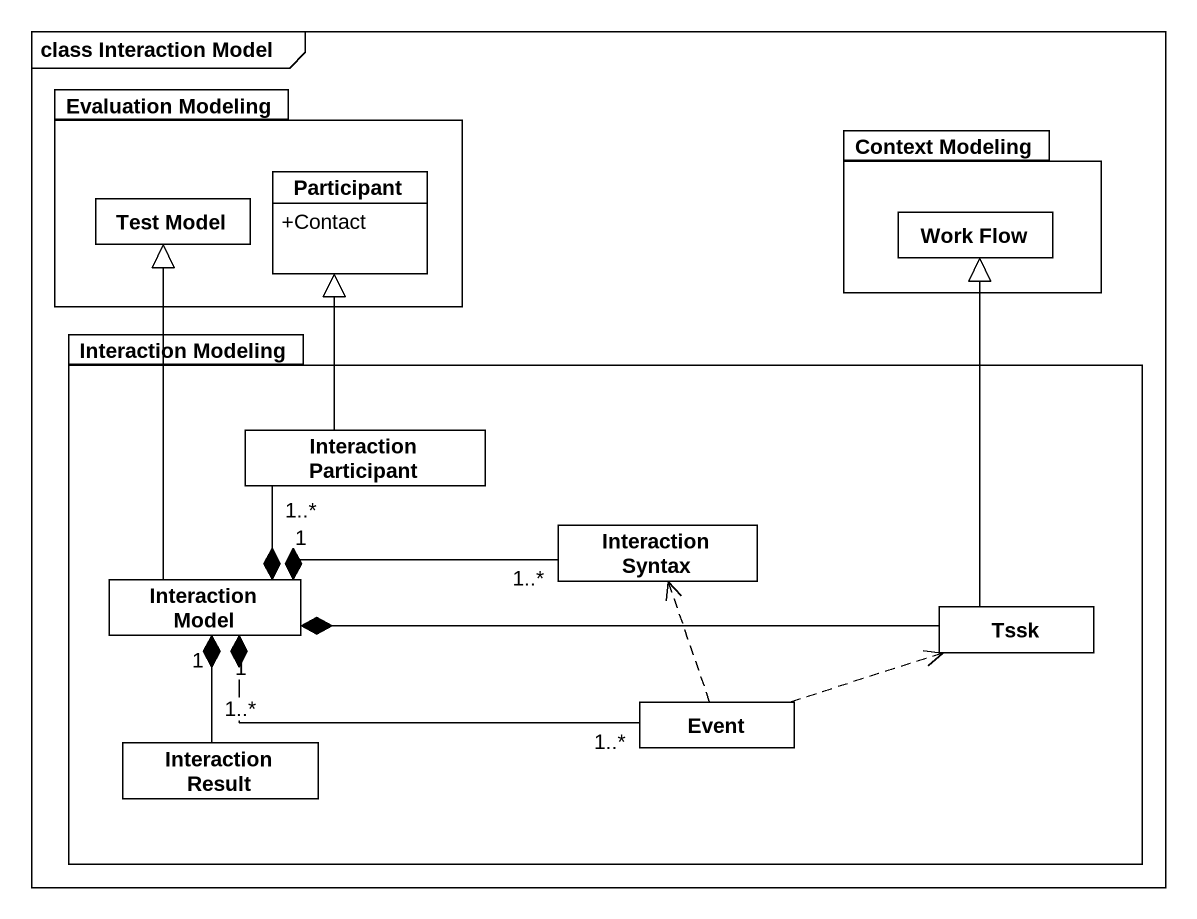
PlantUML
@startuml
mainframe class Interaction Model
hide circle
hide empty members
skinparam classAttributeIconSize 0
package "Evaluation Modeling" as Evaluation_Modeling {
  class "Test Model" as Test_Model
  class "Participant" as Participant_ {
    +Contact
  }
}
package "Context Modeling" as Context_Modeling {
  class "Work Flow" as Work_Flow
}
package "Interaction Modeling" as Interaction_Modeling {
  class "Interaction Participant" as Interaction_Participant
  class "Interaction Model" as Interaction_Model
  class "Interaction Syntax" as Interaction_Syntax
  class Tssk
  class "Interaction Result" as Interaction_Result
  class Event
}
Interaction_Participant -up-|> Participant_
Interaction_Model -up-|> Test_Model
Interaction_Model "1" *-up- "1..*" Interaction_Participant
Interaction_Model *-right- "1..*" Interaction_Syntax
Interaction_Model "1" *-right- Tssk
Interaction_Model "1" *-- "1..*" Interaction_Result
Interaction_Model *-right- "1..*" Event
Tssk -up-|> Work_Flow
Event .up.> Interaction_Syntax
Event .right.> Tssk
@enduml
